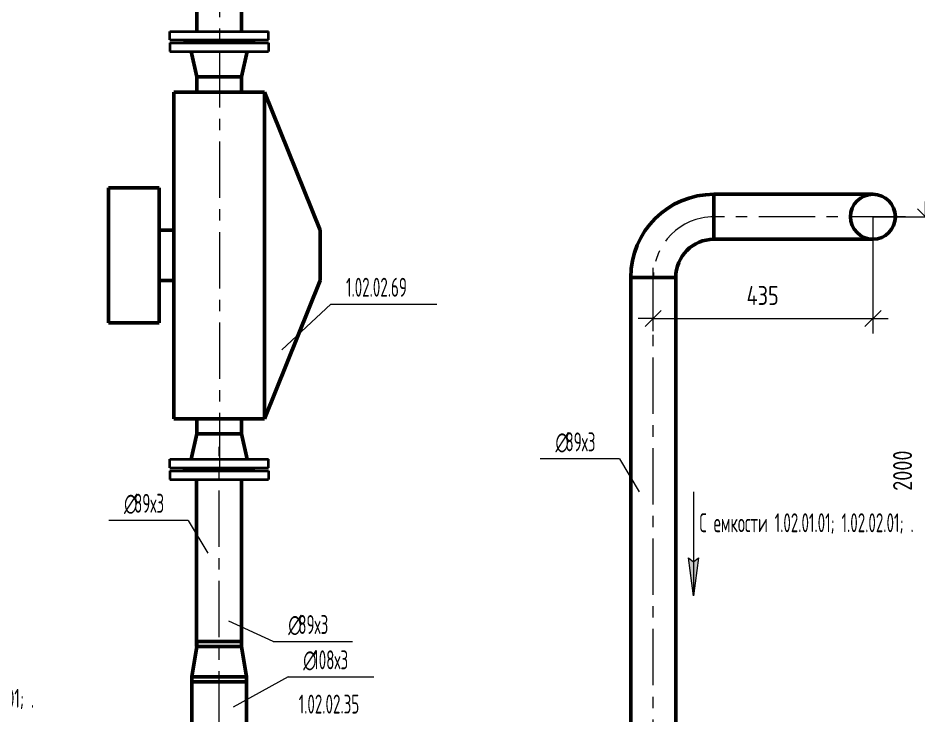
# Model space of a CAD drawing. Header units: millimetres. Extents: x -2281 to 17340, y -2563 to 4166.
# Drawn here: x 3396.3 to 3515.2, y 245 to 337.1 of the extents above; entities that cross this region are included whole.
import ezdxf

# ---------------------------------------------------------------- set-up
doc = ezdxf.new("R2010")
doc.units = ezdxf.units.MM
for name, pattern in [('K5LT32783', [0]), ('K5LT32784', [0]), ('K5LT32808', [0]), ('K5LT32818', [0]), ('K5LT32834', [0]), ('K5LT_AXLED', [11.939881, 7.439881, -1.5, 1.5, -1.5]), ('K5LT_THIN', [0])]:
    doc.linetypes.add(name, pattern=pattern)
doc.layers.add('Системный слой', color=7, linetype='Continuous')
doc.styles.add('KDIMTEXTSTYLE', font='GOST_AU.SHX', dxfattribs={"width": 0.96, "oblique": 15, "height": 5})
doc.styles.add('KTEXTSTYLE', font='GOST_AU.SHX', dxfattribs={"width": 0.96, "height": 5})
doc.dimstyles.new('KDIMSTYLE (0.07)', dxfattribs={"dimtxt": 5, "dimasz": 1, "dimexe": 2, "dimexo": 0, "dimgap": 1, "dimtad": 1, "dimlfac": 15, "dimtxsty": 'KDIMTEXTSTYLE', "dimsah": 1, "dimcen": 0, "dimdle": 1, "dimadec": 0, "dimazin": 0, "dimtfac": 0.667, "dimtmove": 0, "dimatfit": 3, "dimfxl": 1, "dimtvp": 1, "dimtolj": 1, "dimtzin": 0, "dimarcsym": 0})

# ---------------------------------------------------------------- blocks, each defined once
blk = doc.blocks.new('U430')
at = {"layer": 'Системный слой', "color": 30, "linetype": 'K5LT_AXLED', "lineweight": 13, "true_color": 0xff8000}
blk.add_line((3422.98, 277.57), (3422.98, 437.28), dxfattribs=at)
at = {"layer": 'Системный слой', "color": 200, "linetype": 'K5LT32784', "lineweight": 50, "true_color": 0xbf00ff}
for p, q in [((3419.94, 430.9), (3419.94, 335.37)), ((3425.87, 335.37), (3425.87, 430.9))]:
    blk.add_line(p, q, dxfattribs=at)
blk = doc.blocks.new('U432')
at = {"layer": 'Системный слой', "color": 200, "linetype": 'K5LT32784', "lineweight": 50, "true_color": 0xbf00ff}
for p, q in [((3488.23, 307.94), (3488.23, 313.87)), ((3483.19, 302.9), (3477.26, 302.9))]:
    blk.add_line(p, q, dxfattribs=at)
for radius in [10.97, 5.03]:
    blk.add_arc((3488.23, 302.9), radius, 90, 180, dxfattribs=at)
at = {"layer": 'Системный слой', "color": 30, "linetype": 'K5LT_AXLED', "lineweight": 13, "true_color": 0xff8000}
blk.add_arc((3488.23, 302.9), 8, 90, 180, dxfattribs=at)
blk = doc.blocks.new('U535')
at = {"layer": 'Системный слой', "color": 200, "linetype": 'K5LT32808', "lineweight": 35, "true_color": 0xbf00ff}
for p, q in [((3416.4, 334.24), (3416.4, 335.37)), ((3416.4, 335.37), (3429.4, 335.37)), ((3416.85, 335.37), (3418.33, 335.37)), ((3429.4, 334.24), (3429.4, 335.37)), ((3416.4, 334.24), (3429.4, 334.24)), ((3418.47, 334.04), (3418.17, 334.24)), ((3418.47, 334.04), (3418.17, 333.84)), ((3418.47, 334.04), (3427.34, 334.04)), ((3418.47, 334.04), (3427.34, 334.04)), ((3427.34, 334.04), (3427.64, 334.24)), ((3427.34, 334.04), (3427.64, 333.84)), ((3416.4, 333.84), (3429.4, 333.84)), ((3416.4, 333.84), (3416.4, 332.7)), ((3429.4, 333.84), (3429.4, 332.7)), ((3416.4, 332.7), (3429.4, 332.7)), ((3416.85, 332.7), (3418.33, 332.7)), ((3416.4, 277.77), (3416.4, 278.9)), ((3416.4, 278.9), (3429.4, 278.9)), ((3416.85, 278.9), (3418.33, 278.9)), ((3429.4, 277.77), (3429.4, 278.9)), ((3416.4, 277.77), (3429.4, 277.77)), ((3416.4, 277.37), (3429.4, 277.37)), ((3416.4, 277.37), (3416.4, 276.24)), ((3418.47, 277.57), (3418.17, 277.77)), ((3418.47, 277.57), (3418.17, 277.37)), ((3418.47, 277.57), (3427.34, 277.57)), ((3418.47, 277.57), (3427.34, 277.57)), ((3427.34, 277.57), (3427.64, 277.77)), ((3427.34, 277.57), (3427.64, 277.37)), ((3429.4, 277.37), (3429.4, 276.24)), ((3416.4, 276.24), (3429.4, 276.24)), ((3416.85, 276.24), (3418.33, 276.24))]:
    blk.add_line(p, q, dxfattribs=at)
blk = doc.blocks.new('U534')
at = {"layer": 'Системный слой', "color": 200, "linetype": 'K5LT32784', "lineweight": 50, "true_color": 0xbf00ff}
for p, q in [((3419.94, 329.37), (3419.2, 332.7)), ((3425.87, 329.37), (3426.61, 332.7)), ((3419.94, 329.37), (3425.87, 329.37)), ((3419.94, 329.37), (3419.94, 327.37)), ((3425.87, 329.37), (3425.87, 327.37)), ((3416.9, 327.37), (3428.9, 327.37)), ((3416.9, 327.37), (3416.9, 284.24)), ((3428.9, 327.37), (3428.9, 284.24)), ((3428.9, 327.37), (3436.24, 309.14)), ((3408.3, 314.71), (3414.97, 314.71)), ((3408.3, 314.71), (3408.3, 296.89)), ((3414.97, 314.71), (3414.97, 296.89)), ((3416.9, 309.14), (3414.97, 309.14)), ((3436.24, 309.14), (3436.24, 302.47)), ((3414.97, 302.47), (3416.9, 302.47)), ((3428.9, 284.24), (3436.24, 302.47)), ((3408.3, 296.89), (3414.97, 296.89)), ((3416.9, 284.24), (3428.9, 284.24)), ((3419.94, 282.24), (3419.94, 284.24)), ((3425.87, 282.24), (3425.87, 284.24)), ((3419.94, 282.24), (3419.2, 278.9)), ((3419.94, 282.24), (3425.87, 282.24)), ((3425.87, 282.24), (3426.61, 278.9))]:
    blk.add_line(p, q, dxfattribs=at)
at = {"layer": 'Системный слой'}
blk.add_blockref('U535', (0, 0), dxfattribs=at)
blk = doc.blocks.new('U544')
at = {"layer": 'Системный слой', "color": 200, "linetype": 'K5LT32784', "lineweight": 50, "true_color": 0xbf00ff}
for p, q in [((3419.94, 254.83), (3425.87, 254.83)), ((3419.94, 254.17), (3419.94, 254.83)), ((3425.87, 254.17), (3425.87, 254.83)), ((3419.3, 250.17), (3419.94, 254.17)), ((3419.94, 254.17), (3425.87, 254.17)), ((3426.5, 250.17), (3425.87, 254.17)), ((3419.3, 249.5), (3419.3, 250.17)), ((3419.3, 250.17), (3426.5, 250.17)), ((3426.5, 249.5), (3426.5, 250.17)), ((3419.3, 249.5), (3426.5, 249.5))]:
    blk.add_line(p, q, dxfattribs=at)
blk = doc.blocks.new('U546')
at = {"layer": 'Системный слой', "color": 200, "linetype": 'K5LT32834', "lineweight": 30, "true_color": 0xbf00ff}
for p, q in [((3430.03, 242.83), (3415.7, 242.83)), ((3415.7, 241.17), (3415.7, 242.83)), ((3430.03, 241.17), (3430.03, 242.83)), ((3430.03, 241.17), (3415.7, 241.17)), ((3416.24, 240.97), (3416.07, 241.17)), ((3416.24, 240.97), (3429.49, 240.97)), ((3428.86, 240.97), (3416.86, 240.97)), ((3429.49, 240.97), (3429.65, 241.17))]:
    blk.add_line(p, q, dxfattribs=at)
blk = doc.blocks.new('U545')
at = {"layer": 'Системный слой'}
blk.add_blockref('U546', (0, 0), dxfattribs=at)
blk = doc.blocks.new('U548')
at = {"layer": 'Системный слой', "color": 200, "linetype": 'K5LT32834', "lineweight": 30, "true_color": 0xbf00ff}
for p, q in [((3430.03, 236.5), (3415.7, 236.5)), ((3415.7, 236.5), (3415.7, 234.83)), ((3416.24, 236.7), (3416.07, 236.5)), ((3416.24, 236.7), (3429.49, 236.7)), ((3428.86, 236.7), (3416.86, 236.7)), ((3429.49, 236.7), (3429.65, 236.5)), ((3430.03, 236.5), (3430.03, 234.83)), ((3430.03, 234.83), (3415.7, 234.83))]:
    blk.add_line(p, q, dxfattribs=at)
blk = doc.blocks.new('U547')
at = {"layer": 'Системный слой'}
blk.add_blockref('U548', (0, 0), dxfattribs=at)
blk = doc.blocks.new('U549')
at = {"layer": 'Системный слой', "true_color": 0xbf00ff}
blk.add_hatch(color=200, dxfattribs=at).paths.add_polyline_path([(3428.26, 240.97), (3422.86, 238.83), (3417.46, 240.97)])
at = {"layer": 'Системный слой', "color": 200, "linetype": 'K5LT32818', "lineweight": 30, "true_color": 0xbf00ff}
for p, q in [((3428.26, 240.97), (3417.46, 236.7)), ((3417.46, 240.97), (3428.26, 236.7)), ((3428.26, 240.97), (3417.46, 240.97)), ((3428.26, 236.7), (3417.46, 236.7))]:
    blk.add_line(p, q, dxfattribs=at)
blk = doc.blocks.new('U543')
at = {"layer": 'Системный слой', "color": 200, "linetype": 'K5LT32784', "lineweight": 50, "true_color": 0xbf00ff}
for p, q in [((3419.93, 254.17), (3419.93, 276.24)), ((3425.87, 254.17), (3425.87, 276.24)), ((3419.3, 242.83), (3419.3, 249.5)), ((3426.5, 242.83), (3426.5, 249.5))]:
    blk.add_line(p, q, dxfattribs=at)
at = {"layer": 'Системный слой'}
for name in ['U544', 'U545', 'U549', 'U547']:
    blk.add_blockref(name, (0, 0), dxfattribs=at)
blk = doc.blocks.new('D56')
at = {"layer": 'Системный слой', "color": 7, "linetype": 'K5LT_THIN', "lineweight": 13}
for p, q in [((3516.16, 310.9), (3516.16, 312.9)), ((3517.22, 309.84), (3515.1, 311.96)), ((3509.24, 310.9), (3518.16, 310.9)), ((3516.16, 310.9), (3516.16, 177.57)), ((3515.1, 178.63), (3517.22, 176.51)), ((3510.46, 177.57), (3518.16, 177.57)), ((3516.16, 177.57), (3516.16, 175.57))]:
    blk.add_line(p, q, dxfattribs=at)
blk.add_wipeout([(3515.16, 274.73), (3511.59, 274.73), (3511.59, 280.82), (3515.16, 280.82)]).dxf.layer = 'Системный слой'
at = {"layer": 'Системный слой', "color": 7, "insert": (3511.89, 274.73), "char_height": 2.5, "attachment_point": 1, "rotation": 90, "style": 'KTEXTSTYLE'}
blk.add_mtext('\\H3.5;\\W0.965;\\Q15;\\Q0;\\H2.50;2000', dxfattribs=at)
blk = doc.blocks.new('KDIMARROW_03')
at = {"layer": 'Системный слой', "color": 0, "linetype": 'K5LT_THIN', "lineweight": 13}
for p, q in [((-1.06, -1.06), (1.06, 1.06)), ((0, 0), (-1, 0)), ((0, 0), (2, 0))]:
    blk.add_line(p, q, dxfattribs=at)
blk = doc.blocks.new('U639')
at = {"layer": 'Системный слой', "color": 7, "linetype": 'K5LT_THIN', "lineweight": 13}
for q in [(3408.35, 270.83), (3421.42, 266.5)]:
    blk.add_line((3418.83, 270.83), q, dxfattribs=at)
at = {"layer": 'Системный слой', "color": 7, "char_height": 2.5, "attachment_point": 1, "style": 'KTEXTSTYLE'}
for s, insert in [('\\H3.5;\\W0.965;\\Q15;\\Q0;\\W0.715;\\H2.50;∅', (3410.35, 274.33)), ('\\H3.5;\\W0.965;\\Q15;\\Q0;\\W0.715;\\H2.50;89х3', (3411.67, 274.33))]:
    blk.add_mtext(s, dxfattribs=dict(at, insert=insert))
blk = doc.blocks.new('U645')
at = {"layer": 'Системный слой', "color": 7, "linetype": 'K5LT_THIN', "lineweight": 13}
for q in [(3465.31, 278.94), (3478.38, 274.6)]:
    blk.add_line((3475.79, 278.94), q, dxfattribs=at)
at = {"layer": 'Системный слой', "color": 7, "char_height": 2.5, "attachment_point": 1, "style": 'KTEXTSTYLE'}
for s, insert in [('\\H3.5;\\W0.965;\\Q15;\\Q0;\\W0.715;\\H2.50;∅', (3467.31, 282.44)), ('\\H3.5;\\W0.965;\\Q15;\\Q0;\\W0.715;\\H2.50;89х3', (3468.63, 282.44))]:
    blk.add_mtext(s, dxfattribs=dict(at, insert=insert))
blk = doc.blocks.new('D116')
at = {"layer": 'Системный слой', "color": 7, "linetype": 'K5LT_THIN', "lineweight": 13}
for p, q in [((3509.24, 310.9), (3509.24, 295.49)), ((3480.23, 295.78), (3480.23, 299.49)), ((3481.29, 298.55), (3479.17, 296.43)), ((3508.17, 296.43), (3510.3, 298.55)), ((3480.23, 297.49), (3478.23, 297.49)), ((3480.23, 297.49), (3509.24, 297.49)), ((3509.24, 297.49), (3511.24, 297.49))]:
    blk.add_line(p, q, dxfattribs=at)
blk.add_wipeout([(3492.55, 298.49), (3492.55, 302.06), (3496.74, 302.06), (3496.74, 298.49)]).dxf.layer = 'Системный слой'
at = {"layer": 'Системный слой', "color": 7, "insert": (3492.55, 301.76), "char_height": 2.5, "attachment_point": 1, "style": 'KTEXTSTYLE'}
blk.add_mtext('\\H3.5;\\W0.965;\\Q15;\\Q0;\\H2.50;435', dxfattribs=at)
blk = doc.blocks.new('U682')
at = {"layer": 'Системный слой', "color": 7, "linetype": 'K5LT_THIN', "lineweight": 13}
for q in [(3424.19, 257.54), (3440.51, 254.83)]:
    blk.add_line((3430.03, 254.83), q, dxfattribs=at)
at = {"layer": 'Системный слой', "color": 7, "char_height": 2.5, "attachment_point": 1, "style": 'KTEXTSTYLE'}
for s, insert in [('\\H3.5;\\W0.965;\\Q15;\\Q0;\\W0.715;\\H2.50;∅', (3432.03, 258.33)), ('\\H3.5;\\W0.965;\\Q15;\\Q0;\\W0.715;\\H2.50;89х3', (3433.35, 258.33))]:
    blk.add_mtext(s, dxfattribs=dict(at, insert=insert))
blk = doc.blocks.new('U683')
at = {"layer": 'Системный слой', "color": 7, "linetype": 'K5LT_THIN', "lineweight": 13}
for q in [(3424.77, 246.17), (3443.35, 250.17)]:
    blk.add_line((3432, 250.17), q, dxfattribs=at)
at = {"layer": 'Системный слой', "color": 7, "char_height": 2.5, "attachment_point": 1, "style": 'KTEXTSTYLE'}
for s, insert in [('\\H3.5;\\W0.965;\\Q15;\\Q0;\\W0.715;\\H2.50;∅', (3434, 253.67)), ('\\H3.5;\\W0.965;\\Q15;\\Q0;\\W0.715;\\H2.50;108х3', (3435.33, 253.67))]:
    blk.add_mtext(s, dxfattribs=dict(at, insert=insert))
blk = doc.blocks.new('U684')
at = {"layer": 'Системный слой', "color": 7, "linetype": 'K5LT_THIN', "lineweight": 13}
for q in [(3431.19, 293.35), (3451.65, 299.35)]:
    blk.add_line((3437.66, 299.35), q, dxfattribs=at)
at = {"layer": 'Системный слой', "color": 7, "insert": (3439.66, 302.85), "char_height": 2.5, "attachment_point": 1, "style": 'KTEXTSTYLE'}
blk.add_mtext('\\H3.5;\\W0.965;\\Q15;\\Q0;\\W0.715;\\H2.50;{\\c255;1.02.02.69}', dxfattribs=at)
blk = doc.blocks.new('U687')
at = {"layer": 'Системный слой'}
blk.add_hatch(color=7, dxfattribs=at).paths.add_polyline_path([(3485.55, 260.87), (3486.21, 265.87), (3485.55, 265.37), (3484.89, 265.87)])
at = {"layer": 'Системный слой', "color": 7, "linetype": 'K5LT_THIN', "lineweight": 13}
for p, q in [((3485.55, 274.6), (3485.55, 260.87)), ((3485.55, 260.87), (3484.89, 265.87)), ((3484.89, 265.87), (3485.55, 265.37)), ((3485.55, 265.37), (3486.21, 265.87)), ((3486.21, 265.87), (3485.55, 260.87))]:
    blk.add_line(p, q, dxfattribs=at)

msp = doc.modelspace()

# ---------------------------------------------------------------- linework, layer by layer
at = {"layer": 'Системный слой', "color": 200, "linetype": 'K5LT32784', "lineweight": 50, "true_color": 0xbf00ff}
for p, q in [((3488.22709, 313.86929), (3509.23507, 313.86929)), ((3488.22709, 307.93596), (3509.23507, 307.93596)), ((3483.19375, 302.90262), (3477.26042, 302.90262)), ((3477.26042, 302.90262), (3477.26042, 237.23495)), ((3483.19375, 302.90262), (3483.19375, 237.23495))]:
    msp.add_line(p, q, dxfattribs=at)
at = {"layer": 'Системный слой', "color": 30, "linetype": 'K5LT_AXLED', "lineweight": 13, "true_color": 0xff8000}
for p, q in [((3513.52709, 310.90262), (3488.22709, 310.90262)), ((3480.22709, 213.23596), (3480.22709, 304.18249)), ((3422.90173, 207.64622), (3422.90173, 280.53596))]:
    msp.add_line(p, q, dxfattribs=at)
at = {"layer": 'Системный слой', "color": 200, "linetype": 'K5LT32784', "lineweight": 50, "true_color": 0xbf00ff}
msp.add_circle((3509.23507, 310.90262), 2.96667, dxfattribs=at)
at = {"layer": 'Системный слой', "color": 211, "linetype": 'K5LT32783', "lineweight": 50, "true_color": 0xff7fff}
msp.add_arc((3509.23507, 310.90262), 2.96667, 90, 270, dxfattribs=at)

# ---------------------------------------------------------------- block references
at = {"layer": 'Системный слой'}
for name in ['U430', 'U534', 'U432', 'U684', 'U645', 'U543', 'U687', 'U639', 'U682', 'U683']:
    msp.add_blockref(name, (0, 0), dxfattribs=at)

# ---------------------------------------------------------------- texts
at = {"layer": 'Системный слой', "color": 7, "char_height": 2.5, "attachment_point": 1, "style": 'KTEXTSTYLE'}
for s, insert in [('\\H3.5;\\W0.965;\\Q15;\\Q0;\\W0.715;\\H2.50;С емкости 1.02.01.01; 1.02.02.01; .', (3370.17031, 248.59836)), ('\\H3.5;\\W0.965;\\Q15;\\Q0;\\W0.715;\\H2.50;{\\c255;1.02.02.35}', (3433.40957, 247.82692))]:
    msp.add_mtext(s, dxfattribs=dict(at, insert=insert))

# ---------------------------------------------------------------- next in the draw order: dimensions: what is measured, and where the dimension line sits
at = {"layer": 'Системный слой', "color": 7}
dim = msp.add_linear_dim(base=(3516.15914, 310.90262), p1=(3510.45623, 177.56929), p2=(3509.23507, 310.90262), angle=90, dimstyle='KDIMSTYLE (0.07)', override={"dimexo": 0, "dimpost": '\\H2.5;\\W0.965;\\Q0;<>', "dimblk1": 'KDIMARROW_03', "dimblk2": 'KDIMARROW_03', "dimse1": 0, "dimse2": 0, "dimclrt": 7, "dimtolj": 1}, dxfattribs=at)
dim.commit()
dim.dimension.update_dxf_attribs({"geometry": 'D56', "text_midpoint": (3516.15914, 277.90262), "dimtype": 160})

# ---------------------------------------------------------------- next in the draw order: texts
at = {"layer": 'Системный слой', "color": 7, "insert": (3486.32265, 271.76503), "char_height": 2.5, "attachment_point": 1, "style": 'KTEXTSTYLE'}
msp.add_mtext('\\H3.5;\\W0.965;\\Q15;\\Q0;\\W0.715;\\H2.50;С емкости 1.02.01.01; 1.02.02.01; .', dxfattribs=at)

# ---------------------------------------------------------------- next in the draw order: dimensions: what is measured, and where the dimension line sits
at = {"layer": 'Системный слой', "color": 7}
dim = msp.add_linear_dim(base=(3480.22709, 297.49297), p1=(3509.23507, 310.90262), p2=(3480.22709, 295.77925), dimstyle='KDIMSTYLE (0.07)', override={"dimexo": 0, "dimpost": '\\H2.5;\\W0.965;\\Q0;<>', "dimblk1": 'KDIMARROW_03', "dimblk2": 'KDIMARROW_03', "dimse1": 0, "dimse2": 0, "dimclrt": 7, "dimtolj": 1}, dxfattribs=at)
dim.commit()
dim.dimension.update_dxf_attribs({"geometry": 'D116', "text_midpoint": (3494.73108, 297.49297), "dimtype": 160})

doc.saveas('drawing.dxf')
